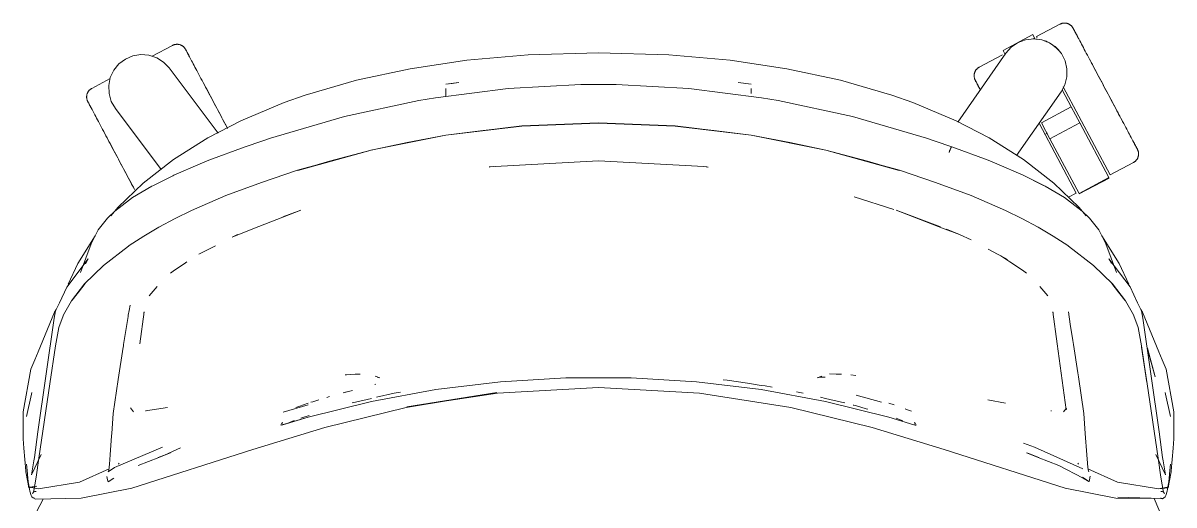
# Model space of a CAD drawing. Header units: millimetres. Extents: x 155927 to 295199, y -4084 to 97293.
# Drawn here: x 157664.7 to 158142.6, y 18987.5 to 19187.5 of the extents above; entities that cross this region are included whole.
import ezdxf

# ---------------------------------------------------------------- set-up
doc = ezdxf.new("R2010")
doc.units = ezdxf.units.MM
doc.header["$MEASUREMENT"] = 0
doc.layers.add('G-IMPT', color=8, linetype='CONTINUOUS', lineweight=9)
doc.layers.add('I-FURN', color=8, linetype='CONTINUOUS', lineweight=9)

msp = doc.modelspace()

# ---------------------------------------------------------------- linework, layer by layer
at = {"layer": 'G-IMPT'}
for p, q in [((157874.53, 19174.29), (157848.96, 19172.03)), ((157903.67, 19175.14), (157874.53, 19174.29)), ((157932.82, 19174.29), (157903.67, 19175.14)), ((157958.39, 19172.03), (157932.82, 19174.29)), ((157803.18, 19163.73), (157825.54, 19168.54)), ((157848.96, 19172.03), (157825.54, 19168.54)), ((157981.81, 19168.54), (157958.39, 19172.03)), ((158004.17, 19163.73), (157981.81, 19168.54)), ((157781.94, 19157.55), (157803.18, 19163.73)), ((158025.41, 19157.55), (158004.17, 19163.73)), ((157866.16, 19160.3), (157835.99, 19156.48)), ((157840.23, 19160.37), (157840.3, 19158.28)), ((157840.23, 19160.37), (157840.23, 19160.26)), ((157840.26, 19162.13), (157845.67, 19162.78)), ((157840.35, 19157.03), (157840.3, 19158.28)), ((157841.91, 19162.21), (157845.67, 19162.78)), ((157896.36, 19161.91), (157866.16, 19160.3)), ((157896.36, 19161.91), (157903.67, 19162.01)), ((157910.99, 19161.91), (157903.67, 19162.01)), ((157910.99, 19161.91), (157941.19, 19160.3)), ((157941.19, 19160.3), (157971.36, 19156.48)), ((157967.09, 19162.13), (157961.67, 19162.78)), ((157967.05, 19158.28), (157967.12, 19160.37)), ((157967.12, 19160.37), (157967.12, 19160.26)), ((157773.2, 19154.48), (157755.23, 19146.96)), ((157773.2, 19154.48), (157781.94, 19157.55)), ((157829.07, 19155.3), (157798.28, 19148.63)), ((157835.99, 19156.48), (157829.07, 19155.3)), ((157971.36, 19156.48), (157978.28, 19155.3)), ((158009.07, 19148.63), (157978.28, 19155.3)), ((158025.41, 19157.55), (158034.15, 19154.48)), ((158034.15, 19154.48), (158052.12, 19146.96)), ((157767.45, 19139.69), (157798.28, 19148.63)), ((158009.07, 19148.63), (158039.9, 19139.69)), ((157755.23, 19146.96), (157741.45, 19139.87)), ((157871.86, 19144.77), (157840.27, 19140.94)), ((157871.9, 19144.73), (157840.34, 19140.95)), ((157855.82, 19142.89), (157871.9, 19144.73)), ((157903.67, 19146.1), (157871.86, 19144.77)), ((157871.9, 19144.73), (157903.67, 19145.87)), ((157871.9, 19144.73), (157886.79, 19145.41)), ((157886.79, 19145.41), (157903.67, 19145.87)), ((157935.49, 19144.77), (157903.67, 19146.1)), ((157920.56, 19145.41), (157903.67, 19145.87)), ((157935.45, 19144.73), (157903.67, 19145.87)), ((157920.56, 19145.41), (157935.45, 19144.73)), ((157935.45, 19144.73), (157967, 19140.95)), ((157935.45, 19144.73), (157951.53, 19142.89)), ((157935.49, 19144.77), (157967.08, 19140.94)), ((158065.9, 19139.87), (158052.12, 19146.96)), ((157741.45, 19139.87), (157727.16, 19130.9)), ((157767.45, 19139.69), (157763.85, 19138.49)), ((157840.34, 19140.95), (157809.1, 19134.73)), ((157809.1, 19134.73), (157840.27, 19140.94)), ((157840.34, 19140.95), (157824.24, 19137.85)), ((157855.82, 19142.89), (157840.34, 19140.95)), ((157967, 19140.95), (157951.53, 19142.89)), ((157998.13, 19134.77), (157967, 19140.95)), ((157967, 19140.95), (157983.11, 19137.85)), ((157998.13, 19134.77), (157967.08, 19140.94)), ((158039.9, 19139.69), (158043.5, 19138.49)), ((158080.19, 19130.9), (158065.9, 19139.87)), ((157757.02, 19136.15), (157741.95, 19130.55)), ((157757.02, 19136.15), (157763.85, 19138.49)), ((157809.22, 19134.77), (157778.72, 19126.39)), ((157809.22, 19134.77), (157778.81, 19126.35)), ((157791.97, 19130.12), (157809.22, 19134.77)), ((157809.22, 19134.77), (157824.24, 19137.85)), ((157998.13, 19134.77), (157983.11, 19137.85)), ((158015.38, 19130.12), (157998.13, 19134.77)), ((157998.13, 19134.77), (158028.63, 19126.39)), ((157998.13, 19134.77), (158028.54, 19126.35)), ((158050.44, 19136.09), (158043.5, 19138.49)), ((158049.65, 19134.86), (158049.23, 19133.8)), ((158049.23, 19133.8), (158049.45, 19134.39)), ((158049.65, 19134.86), (158049.45, 19134.39)), ((158049.65, 19134.86), (158050.03, 19135.68)), ((158049.65, 19134.86), (158049.93, 19135.5)), ((158049.93, 19135.5), (158050.03, 19135.68)), ((158050.3, 19136.09), (158050.03, 19135.68)), ((158050.03, 19135.68), (158050.26, 19136.08)), ((158050.3, 19136.09), (158050.26, 19136.08)), ((158050.43, 19136.12), (158050.3, 19136.09)), ((158050.3, 19136.09), (158050.44, 19136.09)), ((158065.4, 19130.55), (158050.43, 19136.12)), ((157727.16, 19130.9), (157714.56, 19121.09)), ((157738.27, 19129.07), (157741.95, 19130.55)), ((157791.97, 19130.12), (157778.81, 19126.35)), ((157903.67, 19130.28), (157858.33, 19127.78)), ((157903.67, 19130.33), (157947.4, 19128.01)), ((157903.67, 19130.28), (157947.4, 19128.01)), ((158015.38, 19130.12), (158028.54, 19126.35)), ((158069.08, 19129.07), (158065.4, 19130.55)), ((158080.19, 19130.9), (158092.79, 19121.09)), ((157727.31, 19124.3), (157738.27, 19129.07)), ((157763.8, 19121.38), (157778.72, 19126.39)), ((157858.33, 19127.78), (157859.95, 19128.01)), ((157858.4, 19127.73), (157858.64, 19127.77)), ((157859.95, 19128.01), (157858.64, 19127.77)), ((157947.4, 19128.01), (157949.18, 19127.74)), ((157947.4, 19128.01), (157948.71, 19127.77)), ((157948.95, 19127.73), (157948.71, 19127.77)), ((158028.63, 19126.39), (158043.55, 19121.38)), ((158080.04, 19124.3), (158069.08, 19129.07)), ((157704.26, 19111.13), (157714.56, 19121.09)), ((157718.86, 19120.08), (157718.26, 19119.77)), ((157718.86, 19120.08), (157726.87, 19124.08)), ((157727.31, 19124.3), (157726.87, 19124.08)), ((157763.8, 19121.38), (157748.92, 19115.92)), ((158058.43, 19115.92), (158043.55, 19121.38)), ((158080.48, 19124.08), (158080.04, 19124.3)), ((158080.04, 19124.3), (158089.09, 19119.77)), ((158080.04, 19124.3), (158088.49, 19120.08)), ((158080.48, 19124.08), (158089.09, 19119.77)), ((158089.09, 19119.77), (158088.49, 19120.08)), ((158103.09, 19111.13), (158092.79, 19121.09)), ((157718.26, 19119.77), (157710.26, 19115.04)), ((157748.92, 19115.92), (157734.7, 19109.75)), ((158009.82, 19115.32), (158013.25, 19114.25)), ((158009.82, 19115.32), (158026.3, 19110.07)), ((158058.43, 19115.92), (158072.65, 19109.75)), ((158089.09, 19119.77), (158097.09, 19115.04)), ((157704.26, 19111.13), (157701.26, 19107.46)), ((157702.84, 19109.46), (157708.97, 19114.18)), ((157708.97, 19114.18), (157710.26, 19115.04)), ((158098.38, 19114.18), (158097.09, 19115.04)), ((158104.51, 19109.46), (158098.38, 19114.18)), ((158106.09, 19107.46), (158103.09, 19111.13)), ((157695.96, 19101.7), (157699.82, 19106.57)), ((157699.82, 19106.57), (157702.84, 19109.46)), ((157727.97, 19106.36), (157721.18, 19102.79)), ((157727.97, 19106.36), (157734.7, 19109.75)), ((157780.06, 19109.79), (157762.61, 19103.08)), ((157780.06, 19109.79), (157772.63, 19107.07)), ((158027.29, 19109.79), (158045.7, 19102.97)), ((158027.29, 19109.79), (158044.74, 19103.08)), ((158079.38, 19106.36), (158072.65, 19109.75)), ((158079.38, 19106.36), (158086.17, 19102.79)), ((158104.51, 19109.46), (158107.53, 19106.57)), ((158111.39, 19101.7), (158107.53, 19106.57)), ((157695.96, 19101.7), (157695.34, 19100.57)), ((157714.95, 19099.02), (157721.18, 19102.79)), ((157760.88, 19102.42), (157751.56, 19098.69)), ((157762.61, 19103.08), (157760.88, 19102.42)), ((158044.74, 19103.08), (158046.47, 19102.42)), ((158053.55, 19099.69), (158046.47, 19102.42)), ((158053.55, 19099.69), (158048.1, 19102)), ((158092.4, 19099.02), (158086.17, 19102.79)), ((158112.01, 19100.57), (158111.39, 19101.7)), ((157687.53, 19087.76), (157694.65, 19099.21)), ((157694.17, 19098.13), (157693.09, 19095.9)), ((157695.34, 19100.57), (157694.17, 19098.13)), ((157714.95, 19099.02), (157708.85, 19095.14)), ((157751.56, 19098.69), (157753.8, 19099.69)), ((158058.39, 19097.5), (158053.55, 19099.69)), ((158092.4, 19099.02), (158098.5, 19095.14)), ((158112.01, 19100.57), (158113.18, 19098.13)), ((158112.7, 19099.21), (158112.2, 19099.98)), ((158112.7, 19099.21), (158119.82, 19087.76)), ((158113.18, 19098.13), (158114.25, 19095.9)), ((157688.58, 19084), (157693.09, 19095.9)), ((157698.16, 19086.95), (157708.6, 19094.97)), ((157708.85, 19095.14), (157708.6, 19094.97)), ((157737.72, 19091.52), (157744.69, 19095.06)), ((158065.44, 19093.62), (158073.54, 19089.44)), ((158098.75, 19094.97), (158098.5, 19095.14)), ((158109.19, 19086.95), (158098.75, 19094.97)), ((158118.76, 19084), (158114.25, 19095.9)), ((157691.82, 19089.65), (157682.88, 19077.95)), ((157683.55, 19079.13), (157687.53, 19087.76)), ((157698.16, 19086.95), (157690.26, 19079.21)), ((157691.82, 19089.65), (157690.66, 19087.62)), ((157727.11, 19084.49), (157732.25, 19087.99)), ((157732.25, 19087.99), (157732.82, 19088.38)), ((158070.77, 19090.94), (158074.52, 19088.38)), ((158070.77, 19090.94), (158073.54, 19089.44)), ((158074.52, 19088.38), (158075.1, 19087.99)), ((158075.1, 19087.99), (158080.24, 19084.49)), ((158117.09, 19079.21), (158109.19, 19086.95)), ((158115.53, 19089.65), (158124.45, 19078)), ((158115.53, 19089.65), (158116.65, 19087.7)), ((158119.82, 19087.76), (158123.8, 19079.13)), ((157727.11, 19084.49), (157726.01, 19083.74)), ((158080.24, 19084.49), (158081.34, 19083.74)), ((157679.84, 19071.43), (157682.88, 19077.95)), ((157684.84, 19072.25), (157690.26, 19079.21)), ((157690.56, 19079.42), (157685.17, 19072.47)), ((157690.56, 19079.42), (157687.76, 19075.85)), ((157720.48, 19078.22), (157717.14, 19074.31)), ((158086.87, 19078.22), (158090.21, 19074.31)), ((158122.18, 19072.47), (158116.78, 19079.42)), ((158116.78, 19079.42), (158119.59, 19075.85)), ((158117.09, 19079.21), (158122.51, 19072.25)), ((158124.45, 19078), (158127.51, 19071.43)), ((157684.84, 19072.25), (157681.55, 19066.41)), ((157685.17, 19072.47), (157687.76, 19075.85)), ((158122.18, 19072.47), (158119.59, 19075.85)), ((158122.51, 19072.25), (158125.8, 19066.41)), ((157677.78, 19067.5), (157670.99, 19051.05)), ((157677.62, 19065.07), (157678.27, 19068.06)), ((157678.55, 19068.67), (157677.78, 19067.5)), ((157679.84, 19071.43), (157678.27, 19068.06)), ((157708.82, 19068.24), (157708.4, 19066.26)), ((157709.28, 19070.41), (157708.82, 19068.24)), ((157713.2, 19054.37), (157714.98, 19067.72)), ((157714.98, 19067.72), (157714.84, 19067.25)), ((158094.15, 19054.37), (158092.37, 19067.72)), ((158092.37, 19067.72), (158092.51, 19067.25)), ((158099.5, 19062.56), (158098.76, 19067.63)), ((158127.51, 19071.43), (158129.08, 19068.06)), ((158128.79, 19068.67), (158129.57, 19067.5)), ((158129.73, 19065.07), (158129.08, 19068.06)), ((158129.57, 19067.5), (158136.36, 19051.05)), ((157670.95, 19017.85), (157677.62, 19065.07)), ((157679.59, 19061.2), (157681.34, 19065.99)), ((157681.55, 19066.41), (157681.34, 19065.99)), ((157706.52, 19054.07), (157708.33, 19065.79)), ((157708.33, 19065.79), (157708.4, 19066.26)), ((158099.5, 19062.56), (158100.56, 19055.72)), ((158126.01, 19065.99), (158125.8, 19066.41)), ((158126.01, 19065.99), (158127.76, 19061.2)), ((158136.4, 19017.85), (158129.73, 19065.07)), ((157679.59, 19061.2), (157678.29, 19053.53)), ((158127.76, 19061.2), (158129.06, 19053.53)), ((157675.89, 19037.76), (157678.29, 19053.53)), ((157704.23, 19039.59), (157706.35, 19052.95)), ((157706.35, 19052.95), (157706.43, 19053.46)), ((157706.52, 19054.07), (157706.43, 19053.46)), ((158094.15, 19054.37), (158097.88, 19027.03)), ((158100.56, 19055.72), (158100.83, 19054.06)), ((158102.69, 19042.29), (158100.83, 19054.06)), ((158131.36, 19038.37), (158129.06, 19053.53)), ((158131.36, 19038.37), (158129.13, 19052.95)), ((158131.46, 19037.76), (158129.13, 19052.95)), ((157670.99, 19051.05), (157669.6, 19047.69)), ((158134.85, 19040.65), (158131.5, 19052.54)), ((158134.85, 19040.65), (158131.61, 19052.64)), ((158136.36, 19051.05), (158137.75, 19047.69)), ((157664.76, 19026.13), (157668, 19043.83)), ((157668, 19043.83), (157669.6, 19047.69)), ((158139.35, 19043.83), (158137.75, 19047.69)), ((158142.58, 19026.13), (158139.35, 19043.83)), ((157704.23, 19039.59), (157702.2, 19025.52)), ((157798.99, 19041.49), (157798.51, 19041.46)), ((157802.7, 19041.77), (157798.99, 19041.49)), ((157802.7, 19041.77), (157804.07, 19041.87)), ((157804.77, 19041.87), (157804.07, 19041.87)), ((157812.86, 19040.34), (157810.91, 19041.02)), ((157812.86, 19040.34), (157811.81, 19040.55)), ((157836.12, 19035.38), (157863.04, 19038.68)), ((157890.11, 19040.33), (157863.04, 19038.68)), ((157917.23, 19040.33), (157890.11, 19040.33)), ((157917.23, 19040.33), (157944.31, 19038.68)), ((157971.22, 19035.38), (157944.31, 19038.68)), ((157957.07, 19039.3), (157955.41, 19039.48)), ((157965.6, 19038), (157957.07, 19039.3)), ((157994.49, 19040.34), (157996.44, 19041.02)), ((157995.53, 19040.55), (157994.49, 19040.34)), ((157995.53, 19040.55), (157997.84, 19040.59)), ((157997.7, 19040.6), (157997.84, 19040.59)), ((157999.54, 19041.88), (158004.6, 19041.79)), ((157999.54, 19041.88), (158002.33, 19041.87)), ((158004.6, 19041.79), (158002.33, 19041.87)), ((158008.39, 19041.48), (158010.49, 19041.26)), ((158102.94, 19040.74), (158102.69, 19042.29)), ((158105.15, 19025.52), (158102.94, 19040.74)), ((157668.22, 19033.57), (157668.37, 19034.15)), ((157671.34, 19006.89), (157675.89, 19037.76)), ((157797.64, 19034.07), (157801.5, 19035.07)), ((157797.64, 19034.07), (157799.17, 19034.46)), ((157809.46, 19030.45), (157836.12, 19035.38)), ((157811.18, 19037.67), (157810.85, 19037.53)), ((157811.18, 19037.64), (157810.85, 19037.53)), ((157818.87, 19033.93), (157811.45, 19032.22)), ((157821.5, 19034.4), (157818.87, 19033.93)), ((157823.77, 19027.99), (157861.51, 19034.24)), ((157861.51, 19034.24), (157824.15, 19028.25)), ((157861.69, 19033.98), (157824.15, 19028.25)), ((157861.69, 19033.98), (157903.67, 19036.34)), ((157945.66, 19033.98), (157903.67, 19036.34)), ((157983.58, 19027.99), (157945.66, 19033.98)), ((157965.6, 19038), (157971.22, 19037.15)), ((157971.22, 19037.15), (157972.85, 19036.91)), ((157997.89, 19030.45), (157971.22, 19035.38)), ((157975.75, 19036.35), (157972.85, 19036.91)), ((157985.86, 19034.43), (157988.67, 19033.89)), ((158131.46, 19037.76), (158136.01, 19006.89)), ((158139.13, 19033.57), (158138.98, 19034.15)), ((157666.17, 19024.27), (157668.22, 19033.57)), ((157783.14, 19029.1), (157772.71, 19026.06)), ((157780.84, 19028.99), (157783.15, 19029.76)), ((157809.46, 19030.45), (157783.14, 19023.9)), ((157784.28, 19030.14), (157785.06, 19030.38)), ((157785.06, 19030.38), (157787.55, 19031.17)), ((157790.85, 19032.16), (157791.97, 19032.49)), ((157802.72, 19030.22), (157801.44, 19029.88)), ((157809.47, 19031.77), (157802.72, 19030.22)), ((157995.9, 19032.22), (157997.88, 19031.77)), ((158004.63, 19030.22), (157997.88, 19031.77)), ((157997.89, 19030.45), (158024.21, 19023.9)), ((158004.63, 19030.22), (158005.92, 19029.88)), ((158021.11, 19030.19), (158010.64, 19033.12)), ((158024.2, 19029.74), (158026.42, 19029.02)), ((158065.35, 19031.21), (158072.6, 19029.8)), ((158141.17, 19024.27), (158139.13, 19033.57)), ((157664.76, 19026.13), (157664.74, 19019.16)), ((157702.19, 19025.44), (157701.57, 19017.2)), ((157702.19, 19025.44), (157702.2, 19025.52)), ((157710.58, 19026.18), (157709.3, 19027.82)), ((157715.53, 19026.53), (157724.69, 19027.93)), ((157715.53, 19026.53), (157715.88, 19026.58)), ((157777.96, 19027.97), (157780.12, 19028.73)), ((157780.84, 19028.99), (157780.12, 19028.73)), ((157783.14, 19024.53), (157780.91, 19023.8)), ((157783.14, 19024.53), (157783.6, 19024.68)), ((157790.09, 19019.67), (157823.77, 19027.99)), ((157983.58, 19027.99), (158017.26, 19019.67)), ((158009.65, 19028.92), (158009.47, 19028.96)), ((158010.79, 19028.6), (158009.65, 19028.92)), ((158010.79, 19028.6), (158014.78, 19027.48)), ((158014.78, 19027.48), (158015.47, 19027.28)), ((158031.96, 19027.03), (158030.95, 19027.4)), ((158031.96, 19027.03), (158033.62, 19026.42)), ((158091.82, 19026.53), (158091.47, 19026.58)), ((158096.77, 19026.18), (158098.01, 19027.74)), ((158097.88, 19027.03), (158097.93, 19027.3)), ((158097.97, 19027.53), (158097.93, 19027.3)), ((158105.15, 19025.52), (158105.16, 19025.44)), ((158105.16, 19025.44), (158105.78, 19017.2)), ((158142.58, 19026.13), (158142.61, 19019.16)), ((157790.09, 19019.67), (157760.11, 19010.49)), ((157771.92, 19020.63), (157771.67, 19020.77)), ((157783.14, 19023.9), (157771.92, 19020.63)), ((157772.46, 19021.72), (157772.07, 19021.11)), ((157772.46, 19021.72), (157772.31, 19021.51)), ((157783.14, 19023.9), (157772.32, 19020.79)), ((157772.61, 19020.84), (157772.32, 19020.79)), ((157783.14, 19023.9), (157772.61, 19020.84)), ((157776.39, 19022.18), (157775.32, 19021.78)), ((157777.36, 19022.52), (157776.39, 19022.18)), ((157780.11, 19023.51), (157780.91, 19023.8)), ((158047.23, 19010.49), (158017.26, 19019.67)), ((158024.21, 19023.9), (158034.64, 19020.83)), ((158029.41, 19022.74), (158027.31, 19023.49)), ((158029.41, 19022.74), (158030.07, 19022.5)), ((158034.91, 19020.76), (158034.64, 19020.83)), ((158034.89, 19021.72), (158035.04, 19021.51)), ((158034.89, 19021.72), (158035.28, 19021.11)), ((158035.21, 19020.69), (158034.91, 19020.76)), ((158035.43, 19020.63), (158035.21, 19020.69)), ((158035.67, 19020.72), (158035.43, 19020.63)), ((157664.74, 19019.16), (157664.74, 19014.99)), ((157665.08, 19011.04), (157664.74, 19014.99)), ((157670.95, 19017.85), (157669.51, 19007.19)), ((157701.5, 19016.21), (157700.94, 19008.35)), ((157701.57, 19017.2), (157701.5, 19016.21)), ((158106.41, 19008.35), (158105.78, 19017.2)), ((158136.4, 19017.85), (158137.84, 19007.19)), ((158142.27, 19011.04), (158142.61, 19014.99)), ((158142.61, 19014.99), (158142.61, 19019.16)), ((157665.88, 19001.71), (157665.08, 19011.04)), ((157702.72, 19003.04), (157722.7, 19011.48)), ((157760.11, 19010.49), (157709.87, 18994.5)), ((157723.44, 19008.2), (157730.15, 19011.25)), ((158047.23, 19010.49), (158097.48, 18994.5)), ((158080.07, 19013.22), (158084.65, 19011.48)), ((158084.65, 19011.48), (158104.81, 19002.55)), ((158142.27, 19011.04), (158141.47, 19001.71)), ((157668.32, 19000.01), (157672.31, 19008.41)), ((157669.29, 19005.89), (157668.46, 19000.87)), ((157669.29, 19005.89), (157669.51, 19007.19)), ((157670.23, 18999.04), (157671.34, 19006.89)), ((157700.94, 19008.35), (157700.64, 19004.48)), ((157721.06, 19007.18), (157712.59, 19003.93)), ((157725.96, 19009.2), (157720.85, 19007.17)), ((157720.85, 19007.17), (157725.97, 19009.2)), ((157721.06, 19007.18), (157725.96, 19009.2)), ((158086.29, 19007.18), (158081.39, 19009.2)), ((158081.39, 19009.2), (158086.5, 19007.17)), ((158086.5, 19007.17), (158081.97, 19008.97)), ((158094.76, 19003.93), (158086.29, 19007.18)), ((158106.41, 19008.35), (158106.66, 19004.94)), ((158135.03, 19008.44), (158139.03, 19000.01)), ((158136.01, 19006.89), (158137.12, 18999.04)), ((158138.06, 19005.89), (158137.84, 19007.19)), ((158138.89, 19000.87), (158138.06, 19005.89)), ((157665.88, 19001.71), (157665.92, 19001.24)), ((157665.92, 19001.24), (157666.74, 18996.99)), ((157666.4, 19001.88), (157666.19, 19004.47)), ((157666.92, 18997.2), (157666.4, 19001.88)), ((157668.32, 19000.01), (157668.46, 19000.87)), ((157688.22, 18996.94), (157700.57, 19002.55)), ((157700.05, 19001.28), (157702.72, 19003.04)), ((157700.34, 19002), (157700.05, 19001.28)), ((157700.64, 19004.4), (157700.34, 19002.02)), ((157700.34, 19002), (157700.34, 19002.02)), ((157700.64, 19004.4), (157700.64, 19004.48)), ((157704.44, 19004.49), (157704.71, 19004.93)), ((158094.76, 19003.93), (158104.87, 18998.65)), ((158102.64, 19004.93), (158102.91, 19004.49)), ((158106.71, 19004.57), (158106.66, 19004.94)), ((158106.71, 19004.57), (158106.99, 19002.11)), ((158119.13, 18996.94), (158106.84, 19002.52)), ((158106.99, 19002.11), (158107.01, 19002.05)), ((158107.29, 19001.28), (158107.01, 19002.05)), ((158139.03, 19000.01), (158138.89, 19000.87)), ((158140.95, 19001.88), (158140.43, 18997.2)), ((158140.61, 18996.99), (158141.42, 19001.24)), ((158140.95, 19001.88), (158141.16, 19004.47)), ((158141.47, 19001.71), (158141.42, 19001.24)), ((157666.74, 18996.99), (157667.18, 18994.67)), ((157666.99, 18996.58), (157666.92, 18997.2)), ((157666.99, 18996.58), (157667.53, 18993.3)), ((157669.12, 18992.77), (157670.23, 18999.04)), ((157688.22, 18996.94), (157671.17, 18994.22)), ((157699.58, 18999.37), (157699.75, 18998.01)), ((157699.75, 18998.01), (157700.02, 18997.14)), ((157702.51, 18998.67), (157700.02, 18997.14)), ((157700.02, 18997.14), (157702.49, 18998.63)), ((157700.04, 18997.08), (157700.02, 18997.14)), ((157700.04, 18997.08), (157702.51, 18998.67)), ((158107.32, 18997.3), (158104.62, 18999.14)), ((158107.32, 18997.3), (158104.87, 18998.65)), ((158107.32, 18997.3), (158107.16, 18997.26)), ((158107.45, 18997.32), (158107.32, 18997.3)), ((158107.6, 18998.01), (158107.45, 18997.32)), ((158107.77, 18999.54), (158107.6, 18998.01)), ((158119.13, 18996.94), (158136.18, 18994.22)), ((158138.23, 18992.77), (158137.12, 18999.04)), ((158140.35, 18996.58), (158139.82, 18993.3)), ((158140.61, 18996.99), (158140.17, 18994.67)), ((158140.35, 18996.58), (158140.43, 18997.2)), ((157670.46, 18995.4), (157667.18, 18994.67)), ((157668.08, 18991.44), (157667.53, 18993.3)), ((157670.46, 18995.4), (157667.59, 18994.91)), ((157667.59, 18994.91), (157671.17, 18994.22)), ((157668.08, 18991.44), (157668.4, 18990.9)), ((157668.4, 18990.9), (157668.9, 18990.53)), ((157669.29, 18993.39), (157668.73, 18992.29)), ((157669.12, 18992.79), (157668.73, 18992.29)), ((157669.29, 18993.39), (157669.12, 18992.77)), ((157669.12, 18992.79), (157669.66, 18993.11)), ((157670.16, 18993.19), (157669.66, 18993.11)), ((157688.92, 18990.31), (157709.87, 18994.5)), ((158097.48, 18994.5), (158118.43, 18990.31)), ((158139.76, 18994.91), (158136.18, 18994.22)), ((158139.76, 18994.91), (158136.22, 18994.28)), ((158136.22, 18994.28), (158140.17, 18994.67)), ((158137.69, 18993.11), (158137.19, 18993.19)), ((158137.69, 18993.11), (158138.23, 18992.79)), ((158138.06, 18993.39), (158138.62, 18992.29)), ((158138.06, 18993.39), (158138.23, 18992.77)), ((158138.23, 18992.79), (158138.62, 18992.29)), ((158138.95, 18990.9), (158138.45, 18990.53)), ((158138.95, 18990.9), (158139.27, 18991.44)), ((158139.82, 18993.3), (158139.27, 18991.44)), ((157669.93, 18989.92), (157668.9, 18990.53)), ((157669.52, 18990.4), (157668.9, 18990.53)), ((157668.9, 18990.53), (157668.97, 18990.51)), ((157669.52, 18990.4), (157668.97, 18990.51)), ((157673.12, 18989.99), (157668.98, 18982.08)), ((157688.92, 18990.31), (157669.93, 18989.92)), ((158118.43, 18990.31), (158137.3, 18990.26)), ((158119.32, 18990.75), (158137.76, 18990.16)), ((158119.32, 18990.75), (158137.3, 18990.26)), ((158137.89, 18982.1), (158134.33, 18990.27)), ((158137.88, 18990.13), (158137.02, 18990.32)), ((158137.02, 18990.32), (158137.13, 18990.3)), ((158137.3, 18990.26), (158137.13, 18990.3)), ((158137.76, 18990.16), (158137.3, 18990.26)), ((158137.88, 18990.13), (158138.45, 18990.53))]:
    msp.add_line(p, q, dxfattribs=at)
at = {"layer": 'I-FURN'}
for p, q in [((158095.27, 19187), (158085.58, 19181.85)), ((158095.27, 19187), (158095.41, 19187.07)), ((158095.41, 19187.07), (158095.56, 19187.14)), ((158095.56, 19187.14), (158095.71, 19187.2)), ((158095.71, 19187.2), (158095.86, 19187.25)), ((158095.86, 19187.25), (158096.01, 19187.3)), ((158096.01, 19187.3), (158096.17, 19187.35)), ((158096.17, 19187.35), (158096.32, 19187.38)), ((158096.32, 19187.38), (158096.48, 19187.41)), ((158096.48, 19187.41), (158096.64, 19187.44)), ((158096.64, 19187.44), (158096.8, 19187.45)), ((158096.8, 19187.45), (158096.96, 19187.47)), ((158096.96, 19187.47), (158097.12, 19187.47)), ((158097.12, 19187.47), (158097.28, 19187.47)), ((158097.28, 19187.47), (158097.44, 19187.46)), ((158097.44, 19187.46), (158097.61, 19187.44)), ((158097.61, 19187.44), (158097.77, 19187.42)), ((158097.77, 19187.42), (158097.92, 19187.4)), ((158097.92, 19187.4), (158098.08, 19187.36)), ((158098.08, 19187.36), (158098.24, 19187.32)), ((158098.24, 19187.32), (158098.39, 19187.28)), ((158098.39, 19187.28), (158098.54, 19187.22)), ((158098.54, 19187.22), (158098.69, 19187.17)), ((158098.69, 19187.17), (158098.84, 19187.1)), ((158098.84, 19187.1), (158098.99, 19187.03)), ((158098.99, 19187.03), (158099.13, 19186.95)), ((158099.13, 19186.95), (158099.27, 19186.87)), ((158099.27, 19186.87), (158099.4, 19186.79)), ((158099.4, 19186.79), (158099.54, 19186.69)), ((158084.02, 19182.66), (158071.66, 19176.09)), ((158084.02, 19182.66), (158084.76, 19181.26)), ((158099.54, 19186.69), (158099.66, 19186.6)), ((158099.66, 19186.6), (158099.79, 19186.49)), ((158099.79, 19186.49), (158099.91, 19186.38)), ((158099.91, 19186.38), (158100.02, 19186.27)), ((158100.02, 19186.27), (158100.14, 19186.16)), ((158100.14, 19186.16), (158100.24, 19186.03)), ((158100.24, 19186.03), (158100.34, 19185.91)), ((158100.34, 19185.91), (158100.44, 19185.78)), ((158100.44, 19185.78), (158100.53, 19185.65)), ((158100.53, 19185.65), (158100.62, 19185.51)), ((158100.62, 19185.51), (158100.7, 19185.37)), ((158100.7, 19185.37), (158100.72, 19185.33)), ((158100.72, 19185.33), (158100.73, 19185.31)), ((158100.74, 19185.28), (158100.72, 19185.33)), ((158100.72, 19185.33), (158100.72, 19185.33)), ((158100.73, 19185.31), (158100.76, 19185.25)), ((158100.79, 19185.2), (158100.74, 19185.28)), ((158100.76, 19185.25), (158100.81, 19185.15)), ((158100.85, 19185.08), (158100.79, 19185.2)), ((158100.81, 19185.15), (158100.89, 19185.01)), ((158100.94, 19184.92), (158100.85, 19185.08)), ((158100.89, 19185.01), (158100.98, 19184.83)), ((158101.04, 19184.72), (158100.94, 19184.92)), ((158100.98, 19184.83), (158101.1, 19184.61)), ((158101.17, 19184.48), (158101.04, 19184.72)), ((158101.1, 19184.61), (158101.24, 19184.35)), ((158101.32, 19184.2), (158101.17, 19184.48)), ((158101.24, 19184.35), (158101.39, 19184.06)), ((158101.49, 19183.88), (158101.32, 19184.2)), ((158101.39, 19184.06), (158101.57, 19183.72)), ((158101.68, 19183.52), (158101.49, 19183.88)), ((158101.57, 19183.72), (158101.77, 19183.35)), ((158101.89, 19183.13), (158101.68, 19183.52)), ((158101.77, 19183.35), (158101.99, 19182.94)), ((158102.12, 19182.7), (158101.89, 19183.13)), ((158101.99, 19182.94), (158102.23, 19182.49)), ((158102.36, 19182.24), (158102.12, 19182.7)), ((158102.23, 19182.49), (158102.48, 19182.01)), ((158102.63, 19181.73), (158102.36, 19182.24)), ((158102.48, 19182.01), (158102.76, 19181.49)), ((157726.79, 19178.18), (157718.38, 19173.71)), ((157726.79, 19178.18), (157726.94, 19178.25)), ((157726.94, 19178.25), (157727.08, 19178.32)), ((157727.08, 19178.32), (157727.23, 19178.38)), ((157727.23, 19178.38), (157727.38, 19178.43)), ((157727.38, 19178.43), (157727.54, 19178.48)), ((157727.54, 19178.48), (157727.69, 19178.53)), ((157727.69, 19178.53), (157727.85, 19178.56)), ((157727.85, 19178.56), (157728.01, 19178.59)), ((157728.01, 19178.59), (157728.17, 19178.62)), ((157728.17, 19178.62), (157728.33, 19178.63)), ((157728.33, 19178.63), (157728.49, 19178.65)), ((157728.49, 19178.65), (157728.65, 19178.65)), ((157728.65, 19178.65), (157728.81, 19178.65)), ((157728.81, 19178.65), (157728.97, 19178.64)), ((157728.97, 19178.64), (157729.13, 19178.63)), ((157729.13, 19178.63), (157729.29, 19178.6)), ((157729.29, 19178.6), (157729.45, 19178.58)), ((157729.45, 19178.58), (157729.61, 19178.54)), ((157729.61, 19178.54), (157729.77, 19178.5)), ((157729.77, 19178.5), (157729.92, 19178.46)), ((157729.92, 19178.46), (157730.07, 19178.4)), ((157730.07, 19178.4), (157730.22, 19178.35)), ((157730.22, 19178.35), (157730.37, 19178.28)), ((157730.37, 19178.28), (157730.52, 19178.21)), ((157730.52, 19178.21), (157730.66, 19178.13)), ((157730.66, 19178.13), (157730.8, 19178.05)), ((157730.8, 19178.05), (157730.93, 19177.97)), ((157730.93, 19177.97), (157731.06, 19177.87)), ((157731.06, 19177.87), (157731.19, 19177.78)), ((157731.19, 19177.78), (157731.32, 19177.67)), ((157731.32, 19177.67), (157731.44, 19177.57)), ((157731.44, 19177.57), (157731.55, 19177.45)), ((157731.55, 19177.45), (157731.66, 19177.34)), ((157731.66, 19177.34), (157731.77, 19177.21)), ((157731.77, 19177.21), (157731.87, 19177.09)), ((158072.81, 19174.93), (158075.07, 19177.44)), ((158075.07, 19177.44), (158077.86, 19179.34)), ((158077.86, 19179.34), (158081.02, 19180.51)), ((158081.02, 19180.51), (158084.37, 19180.89)), ((158084, 19180.86), (158084.76, 19181.26)), ((158084.37, 19180.89), (158087.72, 19180.47)), ((158084.76, 19181.26), (158084.71, 19181.35)), ((158085.78, 19181.47), (158085.58, 19181.85)), ((158087.72, 19180.47), (158090.86, 19179.25)), ((158090.86, 19179.25), (158093.63, 19177.31)), ((158094.49, 19176.48), (158091.7, 19178.77)), ((158093.63, 19177.31), (158095.85, 19174.77)), ((158102.91, 19181.2), (158102.63, 19181.73)), ((158102.76, 19181.49), (158103.05, 19180.94)), ((158103.22, 19180.63), (158102.91, 19181.2)), ((158103.05, 19180.94), (158103.36, 19180.36)), ((158103.54, 19180.03), (158103.22, 19180.63)), ((158103.87, 19179.39), (158103.54, 19180.03)), ((158104.23, 19178.73), (158103.87, 19179.39)), ((158104.6, 19178.04), (158104.23, 19178.73)), ((158104.98, 19177.31), (158104.6, 19178.04)), ((158105.38, 19176.56), (158104.98, 19177.31)), ((157704.54, 19170.52), (157707.24, 19172.55)), ((157707.24, 19172.55), (157710.34, 19173.88)), ((157710.34, 19173.88), (157713.67, 19174.42)), ((157713.67, 19174.42), (157717.03, 19174.16)), ((157717.03, 19174.16), (157720.23, 19173.09)), ((157720.23, 19173.09), (157723.08, 19171.29)), ((157731.87, 19177.09), (157731.97, 19176.96)), ((157731.97, 19176.96), (157732.06, 19176.83)), ((157732.06, 19176.83), (157732.14, 19176.69)), ((157732.14, 19176.69), (157732.22, 19176.55)), ((157732.22, 19176.55), (157732.24, 19176.51)), ((157732.24, 19176.51), (157732.25, 19176.49)), ((157732.25, 19176.51), (157732.24, 19176.51)), ((157732.27, 19176.46), (157732.25, 19176.51)), ((157732.25, 19176.49), (157732.29, 19176.43)), ((157732.31, 19176.38), (157732.27, 19176.46)), ((157732.29, 19176.43), (157732.34, 19176.33)), ((157732.38, 19176.26), (157732.31, 19176.38)), ((157732.34, 19176.33), (157732.41, 19176.19)), ((157732.46, 19176.1), (157732.38, 19176.26)), ((157732.41, 19176.19), (157732.51, 19176.01)), ((157732.57, 19175.9), (157732.46, 19176.1)), ((157732.51, 19176.01), (157732.63, 19175.79)), ((157732.7, 19175.66), (157732.57, 19175.9)), ((157732.63, 19175.79), (157732.76, 19175.53)), ((157732.85, 19175.38), (157732.7, 19175.66)), ((157732.76, 19175.53), (157732.92, 19175.24)), ((157733.02, 19175.06), (157732.85, 19175.38)), ((157732.92, 19175.24), (157733.1, 19174.9)), ((157733.21, 19174.7), (157733.02, 19175.06)), ((157733.1, 19174.9), (157733.3, 19174.53)), ((157733.41, 19174.31), (157733.21, 19174.7)), ((157733.3, 19174.53), (157733.52, 19174.12)), ((157733.64, 19173.88), (157733.41, 19174.31)), ((157733.52, 19174.12), (157733.75, 19173.67)), ((157733.89, 19173.42), (157733.64, 19173.88)), ((157733.75, 19173.67), (157734.01, 19173.19)), ((157734.16, 19172.91), (157733.89, 19173.42)), ((157734.01, 19173.19), (157734.29, 19172.67)), ((157734.44, 19172.38), (157734.16, 19172.91)), ((157734.29, 19172.67), (157734.58, 19172.12)), ((158052.8, 19146.34), (158072.81, 19174.93)), ((158071.45, 19174.34), (158061.77, 19169.19)), ((158072.4, 19174.69), (158071.66, 19176.09)), ((158072.35, 19174.78), (158072.4, 19174.69)), ((158095.64, 19175.06), (158094.49, 19176.48)), ((158095.85, 19174.77), (158097.39, 19171.78)), ((158105.79, 19175.79), (158105.38, 19176.56)), ((158106.22, 19174.99), (158105.79, 19175.79)), ((158106.65, 19174.16), (158106.22, 19174.99)), ((158107.11, 19173.32), (158106.65, 19174.16)), ((158107.57, 19172.45), (158107.11, 19173.32)), ((158108.04, 19171.56), (158107.57, 19172.45)), ((157700.97, 19164.86), (157702.41, 19167.91)), ((157702.41, 19167.91), (157704.54, 19170.52)), ((157723.08, 19171.29), (157725.42, 19168.86)), ((157725.42, 19168.86), (157745.82, 19141.8)), ((157734.74, 19171.81), (157734.44, 19172.38)), ((157734.58, 19172.12), (157734.89, 19171.54)), ((157735.06, 19171.21), (157734.74, 19171.81)), ((157735.4, 19170.57), (157735.06, 19171.21)), ((157735.75, 19169.91), (157735.4, 19170.57)), ((157736.12, 19169.22), (157735.75, 19169.91)), ((157736.51, 19168.49), (157736.12, 19169.22)), ((157736.91, 19167.74), (157736.51, 19168.49)), ((157737.32, 19166.97), (157736.91, 19167.74)), ((158060.14, 19167.6), (158060.23, 19167.74)), ((158060.23, 19167.74), (158060.31, 19167.87)), ((158060.31, 19167.87), (158060.41, 19168.01)), ((158060.41, 19168.01), (158060.5, 19168.13)), ((158060.5, 19168.13), (158060.61, 19168.26)), ((158060.61, 19168.26), (158060.71, 19168.38)), ((158060.71, 19168.38), (158060.83, 19168.49)), ((158060.83, 19168.49), (158060.94, 19168.61)), ((158060.94, 19168.61), (158061.06, 19168.71)), ((158061.06, 19168.71), (158061.19, 19168.81)), ((158061.19, 19168.81), (158061.32, 19168.91)), ((158061.32, 19168.91), (158061.45, 19169)), ((158061.45, 19169), (158061.59, 19169.09)), ((158061.59, 19169.09), (158061.73, 19169.17)), ((158061.73, 19169.17), (158061.77, 19169.19)), ((158097.39, 19171.78), (158098.18, 19168.5)), ((158098.18, 19168.5), (158098.16, 19165.12)), ((158108.52, 19170.66), (158108.04, 19171.56)), ((158108.26, 19171.15), (158108.74, 19170.23)), ((158109.01, 19169.73), (158108.52, 19170.66)), ((158108.74, 19170.23), (158109.24, 19169.3)), ((158109.51, 19168.8), (158109.01, 19169.73)), ((158109.24, 19169.3), (158109.74, 19168.36)), ((158110.01, 19167.84), (158109.51, 19168.8)), ((158109.74, 19168.36), (158110.25, 19167.4)), ((158110.53, 19166.88), (158110.01, 19167.84)), ((157700.88, 19164.4), (157693.29, 19160.37)), ((157700.3, 19161.55), (157700.97, 19164.86)), ((157737.74, 19166.17), (157737.32, 19166.97)), ((157738.18, 19165.34), (157737.74, 19166.17)), ((157738.63, 19164.5), (157738.18, 19165.34)), ((157739.09, 19163.63), (157738.63, 19164.5)), ((157739.57, 19162.74), (157739.09, 19163.63)), ((158059.63, 19165.75), (158059.64, 19165.92)), ((158059.63, 19165.59), (158059.63, 19165.75)), ((158059.63, 19165.43), (158059.63, 19165.59)), ((158059.64, 19165.27), (158059.63, 19165.43)), ((158059.64, 19165.92), (158059.65, 19166.08)), ((158059.66, 19165.11), (158059.64, 19165.27)), ((158059.65, 19166.08), (158059.68, 19166.24)), ((158059.69, 19164.95), (158059.66, 19165.11)), ((158059.68, 19166.24), (158059.7, 19166.39)), ((158059.72, 19164.79), (158059.69, 19164.95)), ((158059.7, 19166.39), (158059.74, 19166.55)), ((158059.75, 19164.64), (158059.72, 19164.79)), ((158059.74, 19166.55), (158059.78, 19166.71)), ((158059.8, 19164.48), (158059.75, 19164.64)), ((158059.78, 19166.71), (158059.82, 19166.86)), ((158059.84, 19164.33), (158059.8, 19164.48)), ((158059.82, 19166.86), (158059.88, 19167.01)), ((158059.9, 19164.18), (158059.84, 19164.33)), ((158059.88, 19167.01), (158059.93, 19167.17)), ((158059.96, 19164.03), (158059.9, 19164.18)), ((158059.93, 19167.17), (158060, 19167.31)), ((158060.03, 19163.88), (158059.96, 19164.03)), ((158060, 19167.31), (158060.07, 19167.46)), ((158060.1, 19163.74), (158060.03, 19163.88)), ((158060.07, 19167.46), (158060.14, 19167.6)), ((158060.1, 19163.73), (158060.1, 19163.74)), ((158060.1, 19163.74), (158060.11, 19163.72)), ((158060.13, 19163.69), (158060.1, 19163.73)), ((158060.11, 19163.72), (158060.14, 19163.66)), ((158060.17, 19163.61), (158060.13, 19163.69)), ((158060.14, 19163.66), (158060.2, 19163.56)), ((158060.23, 19163.48), (158060.17, 19163.61)), ((158060.2, 19163.56), (158060.27, 19163.41)), ((158060.32, 19163.32), (158060.23, 19163.48)), ((158060.27, 19163.41), (158060.37, 19163.23)), ((158060.43, 19163.12), (158060.32, 19163.32)), ((158060.37, 19163.23), (158060.48, 19163.02)), ((158060.56, 19162.88), (158060.43, 19163.12)), ((158060.48, 19163.02), (158060.62, 19162.76)), ((158060.7, 19162.6), (158060.56, 19162.88)), ((158098.16, 19165.12), (158097.33, 19161.85)), ((158110.25, 19167.4), (158110.76, 19166.43)), ((158111.05, 19165.91), (158110.53, 19166.88)), ((158110.76, 19166.43), (158111.29, 19165.45)), ((158111.57, 19164.92), (158111.05, 19165.91)), ((158111.29, 19165.45), (158111.81, 19164.47)), ((158112.1, 19163.93), (158111.57, 19164.92)), ((158111.81, 19164.47), (158112.34, 19163.47)), ((158112.63, 19162.93), (158112.1, 19163.93)), ((158112.34, 19163.47), (158112.87, 19162.47)), ((158113.16, 19161.93), (158112.63, 19162.93)), ((157691.35, 19158.04), (157691.4, 19158.2)), ((157691.4, 19158.2), (157691.46, 19158.35)), ((157691.46, 19158.35), (157691.53, 19158.49)), ((157691.53, 19158.49), (157691.6, 19158.64)), ((157691.6, 19158.64), (157691.67, 19158.78)), ((157691.67, 19158.78), (157691.75, 19158.92)), ((157691.75, 19158.92), (157691.84, 19159.06)), ((157691.84, 19159.06), (157691.93, 19159.19)), ((157691.93, 19159.19), (157692.03, 19159.32)), ((157692.03, 19159.32), (157692.13, 19159.44)), ((157692.13, 19159.44), (157692.24, 19159.56)), ((157692.24, 19159.56), (157692.35, 19159.68)), ((157692.35, 19159.68), (157692.47, 19159.79)), ((157692.47, 19159.79), (157692.59, 19159.89)), ((157692.59, 19159.89), (157692.72, 19159.99)), ((157692.72, 19159.99), (157692.85, 19160.09)), ((157692.85, 19160.09), (157692.98, 19160.18)), ((157692.98, 19160.18), (157693.12, 19160.27)), ((157693.12, 19160.27), (157693.26, 19160.35)), ((157693.26, 19160.35), (157693.29, 19160.37)), ((157700.44, 19158.18), (157700.3, 19161.55)), ((157701.38, 19154.94), (157700.44, 19158.18)), ((157740.05, 19161.84), (157739.57, 19162.74)), ((157739.79, 19162.33), (157740.27, 19161.41)), ((157740.54, 19160.91), (157740.05, 19161.84)), ((157740.27, 19161.41), (157740.77, 19160.48)), ((157741.04, 19159.98), (157740.54, 19160.91)), ((157740.77, 19160.48), (157741.27, 19159.54)), ((157741.54, 19159.02), (157741.04, 19159.98)), ((157741.27, 19159.54), (157741.78, 19158.58)), ((157742.05, 19158.06), (157741.54, 19159.02)), ((157741.78, 19158.58), (157742.29, 19157.61)), ((158060.62, 19162.76), (158060.78, 19162.46)), ((158060.87, 19162.28), (158060.7, 19162.6)), ((158060.78, 19162.46), (158060.96, 19162.12)), ((158061.06, 19161.93), (158060.87, 19162.28)), ((158060.96, 19162.12), (158061.16, 19161.75)), ((158061.27, 19161.53), (158061.06, 19161.93)), ((158061.16, 19161.75), (158061.37, 19161.34)), ((158061.5, 19161.11), (158061.27, 19161.53)), ((158061.37, 19161.34), (158061.61, 19160.9)), ((158061.75, 19160.64), (158061.5, 19161.11)), ((158061.61, 19160.9), (158061.87, 19160.41)), ((158062.01, 19160.14), (158061.75, 19160.64)), ((158061.87, 19160.41), (158062.14, 19159.9)), ((158062.3, 19159.6), (158062.01, 19160.14)), ((158095.74, 19158.88), (158077.23, 19132.45)), ((158097.33, 19161.85), (158095.74, 19158.88)), ((158096.2, 19159.74), (158099.95, 19152.68)), ((158116.1, 19124.46), (158096.63, 19161.06)), ((158112.87, 19162.47), (158113.4, 19161.47)), ((158113.69, 19160.93), (158113.16, 19161.93)), ((158113.4, 19161.47), (158113.94, 19160.47)), ((158114.23, 19159.92), (158113.69, 19160.93)), ((158113.94, 19160.47), (158114.47, 19159.46)), ((158114.76, 19158.92), (158114.23, 19159.92)), ((158114.47, 19159.46), (158115.01, 19158.46)), ((158115.29, 19157.92), (158114.76, 19158.92)), ((158115.01, 19158.46), (158115.54, 19157.45)), ((157691.16, 19156.93), (157691.17, 19157.1)), ((157691.16, 19156.77), (157691.16, 19156.93)), ((157691.16, 19156.61), (157691.16, 19156.77)), ((157691.17, 19156.45), (157691.16, 19156.61)), ((157691.17, 19157.1), (157691.18, 19157.26)), ((157691.19, 19156.29), (157691.17, 19156.45)), ((157691.18, 19157.26), (157691.2, 19157.42)), ((157691.21, 19156.13), (157691.19, 19156.29)), ((157691.2, 19157.42), (157691.23, 19157.57)), ((157691.24, 19155.97), (157691.21, 19156.13)), ((157691.23, 19157.57), (157691.26, 19157.73)), ((157691.28, 19155.82), (157691.24, 19155.97)), ((157691.26, 19157.73), (157691.3, 19157.89)), ((157691.32, 19155.66), (157691.28, 19155.82)), ((157691.3, 19157.89), (157691.35, 19158.04)), ((157691.37, 19155.51), (157691.32, 19155.66)), ((157691.43, 19155.36), (157691.37, 19155.51)), ((157691.49, 19155.21), (157691.43, 19155.36)), ((157691.56, 19155.06), (157691.49, 19155.21)), ((157691.63, 19154.92), (157691.56, 19155.06)), ((157691.63, 19154.91), (157691.63, 19154.92)), ((157691.63, 19154.92), (157691.64, 19154.9)), ((157691.65, 19154.87), (157691.63, 19154.91)), ((157691.64, 19154.9), (157691.67, 19154.84)), ((157691.7, 19154.79), (157691.65, 19154.87)), ((157691.67, 19154.84), (157691.72, 19154.74)), ((157691.76, 19154.66), (157691.7, 19154.79)), ((157691.72, 19154.74), (157691.8, 19154.6)), ((157691.85, 19154.5), (157691.76, 19154.66)), ((157691.8, 19154.6), (157691.89, 19154.42)), ((157691.96, 19154.3), (157691.85, 19154.5)), ((157691.89, 19154.42), (157692.01, 19154.2)), ((157692.08, 19154.06), (157691.96, 19154.3)), ((157692.01, 19154.2), (157692.15, 19153.94)), ((157692.23, 19153.78), (157692.08, 19154.06)), ((157692.15, 19153.94), (157692.31, 19153.64)), ((157692.4, 19153.46), (157692.23, 19153.78)), ((157692.31, 19153.64), (157692.49, 19153.3)), ((157692.59, 19153.11), (157692.4, 19153.46)), ((157692.49, 19153.3), (157692.68, 19152.93)), ((157703.07, 19152.02), (157701.38, 19154.94)), ((157742.57, 19157.09), (157742.05, 19158.06)), ((157742.29, 19157.61), (157742.81, 19156.63)), ((157743.1, 19156.1), (157742.57, 19157.09)), ((157742.81, 19156.63), (157743.34, 19155.65)), ((157743.62, 19155.11), (157743.1, 19156.1)), ((157743.34, 19155.65), (157743.87, 19154.65)), ((157744.15, 19154.11), (157743.62, 19155.11)), ((157743.87, 19154.65), (157744.4, 19153.65)), ((157744.69, 19153.11), (157744.15, 19154.11)), ((157744.4, 19153.65), (157744.93, 19152.65)), ((158115.83, 19156.92), (158115.29, 19157.92)), ((158115.54, 19157.45), (158116.07, 19156.46)), ((158116.35, 19155.92), (158115.83, 19156.92)), ((158116.07, 19156.46), (158116.6, 19155.47)), ((158116.88, 19154.93), (158116.35, 19155.92)), ((158116.6, 19155.47), (158117.12, 19154.48)), ((158117.4, 19153.96), (158116.88, 19154.93)), ((158117.12, 19154.48), (158117.64, 19153.51)), ((158117.91, 19152.99), (158117.4, 19153.96)), ((158117.64, 19153.51), (158118.15, 19152.55)), ((157692.8, 19152.72), (157692.59, 19153.11)), ((157692.68, 19152.93), (157692.9, 19152.52)), ((157693.03, 19152.29), (157692.8, 19152.72)), ((157692.9, 19152.52), (157693.14, 19152.08)), ((157693.27, 19151.82), (157693.03, 19152.29)), ((157693.14, 19152.08), (157693.4, 19151.59)), ((157693.54, 19151.32), (157693.27, 19151.82)), ((157693.4, 19151.59), (157693.67, 19151.08)), ((157693.83, 19150.78), (157693.54, 19151.32)), ((157693.67, 19151.08), (157693.96, 19150.53)), ((157694.13, 19150.21), (157693.83, 19150.78)), ((157693.96, 19150.53), (157694.27, 19149.94)), ((157694.27, 19149.94), (157694.6, 19149.33)), ((157694.6, 19149.33), (157694.95, 19148.68)), ((157694.95, 19148.68), (157695.31, 19148)), ((157722.15, 19126.71), (157703.07, 19152.02)), ((157745.22, 19152.11), (157744.69, 19153.11)), ((157744.93, 19152.65), (157745.47, 19151.65)), ((157745.75, 19151.1), (157745.22, 19152.11)), ((157745.47, 19151.65), (157746, 19150.64)), ((157746.29, 19150.1), (157745.75, 19151.1)), ((157746, 19150.64), (157746.53, 19149.64)), ((157746.82, 19149.1), (157746.29, 19150.1)), ((157746.53, 19149.64), (157747.07, 19148.64)), ((157747.35, 19148.1), (157746.82, 19149.1)), ((157747.07, 19148.64), (157747.6, 19147.64)), ((158099.95, 19152.68), (158087.59, 19146.11)), ((158099.95, 19152.68), (158103.49, 19146.04)), ((158118.42, 19152.03), (158117.91, 19152.99)), ((158118.15, 19152.55), (158118.66, 19151.59)), ((158118.93, 19151.09), (158118.42, 19152.03)), ((158118.66, 19151.59), (158119.15, 19150.66)), ((158119.42, 19150.16), (158118.93, 19151.09)), ((158119.15, 19150.66), (158119.64, 19149.73)), ((158119.91, 19149.24), (158119.42, 19150.16)), ((158119.64, 19149.73), (158120.13, 19148.83)), ((158120.38, 19148.35), (158119.91, 19149.24)), ((158120.13, 19148.83), (158120.6, 19147.94)), ((157695.31, 19148), (157695.68, 19147.29)), ((157695.68, 19147.29), (157696.07, 19146.56)), ((157696.07, 19146.56), (157696.48, 19145.8)), ((157696.48, 19145.8), (157696.9, 19145.01)), ((157696.9, 19145.01), (157697.33, 19144.2)), ((157697.33, 19144.2), (157697.77, 19143.36)), ((157698.02, 19142.9), (157697.57, 19143.75)), ((157747.88, 19147.1), (157747.35, 19148.1)), ((157747.6, 19147.64), (157748.12, 19146.65)), ((157748.41, 19146.12), (157747.88, 19147.1)), ((157748.12, 19146.65), (157748.65, 19145.66)), ((157748.93, 19145.14), (157748.41, 19146.12)), ((157748.65, 19145.66), (157749.16, 19144.69)), ((157749.44, 19144.17), (157748.93, 19145.14)), ((157749.16, 19144.69), (157749.68, 19143.73)), ((158101.97, 19116.94), (158086.71, 19145.64)), ((158091.12, 19139.47), (158087.59, 19146.11)), ((158103.49, 19146.04), (158091.12, 19139.47)), ((158103.49, 19146.04), (158115.56, 19123.33)), ((158120.85, 19147.47), (158120.38, 19148.35)), ((158120.6, 19147.94), (158121.06, 19147.07)), ((158121.3, 19146.61), (158120.85, 19147.47)), ((158121.06, 19147.07), (158121.51, 19146.23)), ((158121.75, 19145.78), (158121.3, 19146.61)), ((158122.18, 19144.97), (158121.75, 19145.78)), ((158122.6, 19144.18), (158122.18, 19144.97)), ((158123, 19143.42), (158122.6, 19144.18)), ((157697.77, 19143.36), (157698.23, 19142.5)), ((157698.48, 19142.03), (157698.02, 19142.9)), ((157698.23, 19142.5), (157698.69, 19141.63)), ((157698.95, 19141.15), (157698.48, 19142.03)), ((157698.69, 19141.63), (157699.17, 19140.73)), ((157699.43, 19140.24), (157698.95, 19141.15)), ((157699.17, 19140.73), (157699.66, 19139.82)), ((157699.92, 19139.32), (157699.43, 19140.24)), ((157699.66, 19139.82), (157700.15, 19138.89)), ((157700.42, 19138.38), (157699.92, 19139.32)), ((158089.06, 19141.23), (158090.1, 19141.78)), ((158103.2, 19116.76), (158091.12, 19139.47)), ((158123.39, 19142.68), (158123, 19143.42)), ((158123.77, 19141.97), (158123.39, 19142.68)), ((158124.13, 19141.3), (158123.77, 19141.97)), ((158124.47, 19140.65), (158124.13, 19141.3)), ((158124.8, 19140.03), (158124.47, 19140.65)), ((158125.11, 19139.45), (158124.8, 19140.03)), ((158124.95, 19139.76), (158125.25, 19139.19)), ((158125.41, 19138.9), (158125.11, 19139.45)), ((158125.25, 19139.19), (158125.53, 19138.65)), ((157700.15, 19138.89), (157700.65, 19137.94)), ((157700.93, 19137.43), (157700.42, 19138.38)), ((157700.65, 19137.94), (157701.16, 19136.99)), ((157701.44, 19136.46), (157700.93, 19137.43)), ((157701.16, 19136.99), (157701.68, 19136.02)), ((157701.96, 19135.49), (157701.44, 19136.46)), ((157701.68, 19136.02), (157702.2, 19135.04)), ((157702.48, 19134.51), (157701.96, 19135.49)), ((157702.2, 19135.04), (157702.72, 19134.05)), ((157703.01, 19133.52), (157702.48, 19134.51)), ((158125.68, 19138.38), (158125.41, 19138.9)), ((158125.53, 19138.65), (158125.8, 19138.15)), ((158125.94, 19137.9), (158125.68, 19138.38)), ((158125.8, 19138.15), (158126.05, 19137.69)), ((158126.17, 19137.45), (158125.94, 19137.9)), ((158126.05, 19137.69), (158126.28, 19137.26)), ((158126.39, 19137.04), (158126.17, 19137.45)), ((158126.28, 19137.26), (158126.49, 19136.87)), ((158126.59, 19136.67), (158126.39, 19137.04)), ((158126.49, 19136.87), (158126.68, 19136.51)), ((158126.77, 19136.33), (158126.59, 19136.67)), ((158126.68, 19136.51), (158126.84, 19136.19)), ((158126.93, 19136.04), (158126.77, 19136.33)), ((158126.84, 19136.19), (158126.99, 19135.91)), ((158127.06, 19135.78), (158126.93, 19136.04)), ((158126.99, 19135.91), (158127.12, 19135.67)), ((158127.18, 19135.56), (158127.06, 19135.78)), ((158127.12, 19135.67), (158127.23, 19135.47)), ((158127.28, 19135.38), (158127.18, 19135.56)), ((158127.23, 19135.47), (158127.31, 19135.31)), ((158127.35, 19135.24), (158127.28, 19135.38)), ((158127.31, 19135.31), (158127.38, 19135.19)), ((158127.41, 19135.14), (158127.35, 19135.24)), ((158127.38, 19135.19), (158127.42, 19135.1)), ((158127.44, 19135.08), (158127.41, 19135.14)), ((158127.42, 19135.1), (158127.44, 19135.06)), ((158127.45, 19135.06), (158127.44, 19135.08)), ((158127.44, 19135.06), (158127.45, 19135.06)), ((158127.45, 19135.06), (158127.52, 19134.91)), ((158127.52, 19134.91), (158127.59, 19134.77)), ((158127.59, 19134.77), (158127.65, 19134.62)), ((158127.65, 19134.62), (158127.7, 19134.47)), ((158127.7, 19134.47), (158127.75, 19134.31)), ((158127.75, 19134.31), (158127.8, 19134.16)), ((157702.72, 19134.05), (157703.25, 19133.06)), ((157703.54, 19132.52), (157703.01, 19133.52)), ((157703.25, 19133.06), (157703.78, 19132.06)), ((157704.07, 19131.52), (157703.54, 19132.52)), ((157703.78, 19132.06), (157704.32, 19131.06)), ((157704.6, 19130.51), (157704.07, 19131.52)), ((157704.32, 19131.06), (157704.85, 19130.05)), ((157705.14, 19129.51), (157704.6, 19130.51)), ((157704.85, 19130.05), (157705.38, 19129.05)), ((157705.67, 19128.5), (157705.14, 19129.51)), ((158116.1, 19124.46), (158125.78, 19129.61)), ((158125.82, 19129.63), (158125.78, 19129.61)), ((158125.96, 19129.71), (158125.82, 19129.63)), ((158126.1, 19129.79), (158125.96, 19129.71)), ((158126.23, 19129.88), (158126.1, 19129.79)), ((158126.36, 19129.98), (158126.23, 19129.88)), ((158126.48, 19130.08), (158126.36, 19129.98)), ((158126.61, 19130.19), (158126.48, 19130.08)), ((158126.72, 19130.3), (158126.61, 19130.19)), ((158126.83, 19130.41), (158126.72, 19130.3)), ((158126.94, 19130.53), (158126.83, 19130.41)), ((158127.04, 19130.66), (158126.94, 19130.53)), ((158127.14, 19130.79), (158127.04, 19130.66)), ((158127.24, 19130.92), (158127.14, 19130.79)), ((158127.32, 19131.05), (158127.24, 19130.92)), ((158127.4, 19131.19), (158127.32, 19131.05)), ((158127.48, 19131.34), (158127.4, 19131.19)), ((158127.55, 19131.48), (158127.48, 19131.34)), ((158127.61, 19131.63), (158127.55, 19131.48)), ((158127.67, 19131.78), (158127.61, 19131.63)), ((158127.73, 19131.93), (158127.67, 19131.78)), ((158127.77, 19132.08), (158127.73, 19131.93)), ((158127.81, 19132.24), (158127.77, 19132.08)), ((158127.8, 19134.16), (158127.83, 19134)), ((158127.85, 19132.4), (158127.81, 19132.24)), ((158127.83, 19134), (158127.86, 19133.84)), ((158127.87, 19132.56), (158127.85, 19132.4)), ((158127.86, 19133.84), (158127.89, 19133.68)), ((158127.89, 19132.72), (158127.87, 19132.56)), ((158127.89, 19133.68), (158127.9, 19133.52)), ((158127.91, 19132.88), (158127.89, 19132.72)), ((158127.9, 19133.52), (158127.91, 19133.36)), ((158127.91, 19133.36), (158127.92, 19133.2)), ((158127.92, 19133.04), (158127.91, 19132.88)), ((158127.92, 19133.2), (158127.92, 19133.04)), ((157705.38, 19129.05), (157705.92, 19128.04)), ((157706.21, 19127.5), (157705.67, 19128.5)), ((157705.92, 19128.04), (157706.45, 19127.04)), ((157706.74, 19126.5), (157706.21, 19127.5)), ((157706.45, 19127.04), (157706.98, 19126.04)), ((157707.27, 19125.51), (157706.74, 19126.5)), ((157706.98, 19126.04), (157707.51, 19125.05)), ((157707.79, 19124.52), (157707.27, 19125.51)), ((157707.51, 19125.05), (157708.03, 19124.07)), ((157708.31, 19123.54), (157707.79, 19124.52)), ((157708.03, 19124.07), (157708.55, 19123.09)), ((157708.83, 19122.57), (157708.31, 19123.54)), ((157708.55, 19123.09), (157709.06, 19122.13)), ((157709.34, 19121.61), (157708.83, 19122.57)), ((157709.06, 19122.13), (157709.57, 19121.18)), ((157709.84, 19120.67), (157709.34, 19121.61)), ((157709.57, 19121.18), (157710.07, 19120.24)), ((157710.33, 19119.74), (157709.84, 19120.67)), ((157710.07, 19120.24), (157710.56, 19119.32)), ((158115.56, 19123.33), (158103.2, 19116.76)), ((158103.29, 19116.59), (158115.65, 19123.16)), ((157710.82, 19118.83), (157710.33, 19119.74)), ((157710.56, 19119.32), (157711.04, 19118.41)), ((158098.81, 19115.27), (158101.97, 19116.94))]:
    msp.add_line(p, q, dxfattribs=at)
for points in [[(158084, 19180.86), (158084.23, 19180.87), (158084.77, 19180.87), (158085.44, 19180.83), (158085.81, 19180.79)], [(158092.91, 19177.93), (158093.33, 19177.59), (158093.76, 19177.26), (158094.15, 19176.83)]]:
    msp.add_open_spline(points, degree=3, dxfattribs=at)
msp.add_open_spline([(158088.42, 19180.27), (158088.89, 19180.12), (158089.52, 19179.9), (158090.15, 19179.6), (158090.31, 19179.53)], degree=3, knots=[-0.6, -0.6, -0.6, -0.6, -0.5, -0.4680239, -0.4680239, -0.4680239, -0.4680239], dxfattribs=at)

doc.saveas('drawing.dxf')
